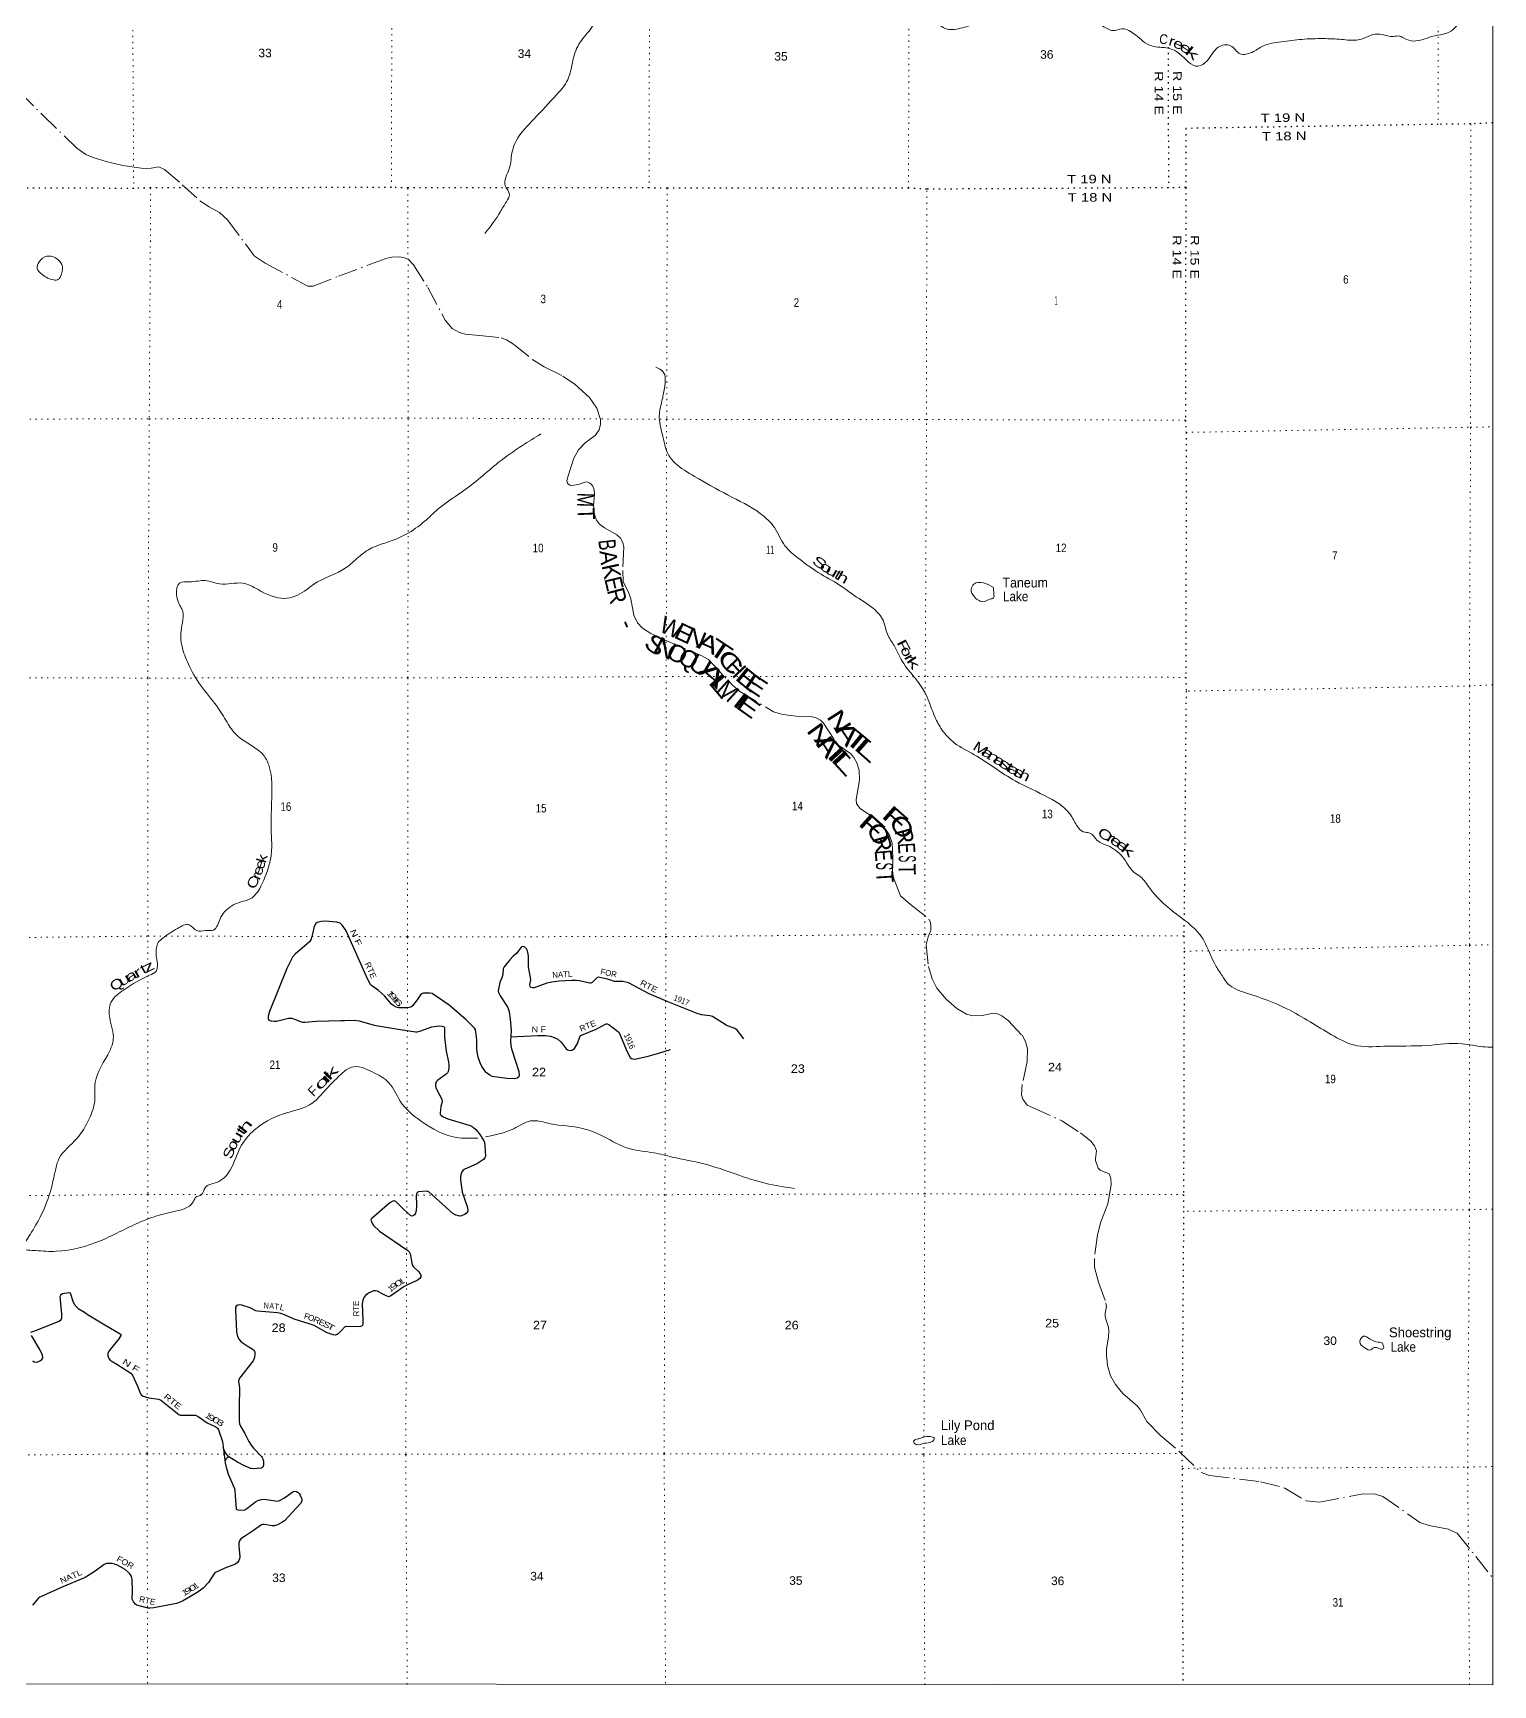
# Model space of a CAD drawing. Header units: feet. Extents: x -252966 to 4, y -183309 to 1368.
# Drawn here: x -29908 to 3, y -183309 to -149452 of the extents above; entities that cross this region are included whole.
import ezdxf
from ezdxf.enums import TextEntityAlignment as Align

# ---------------------------------------------------------------- set-up
doc = ezdxf.new("R2010")
doc.units = ezdxf.units.FT
doc.header["$LTSCALE"] = 80
doc.linetypes.add('DOT_DASHED', pattern=[7.7, 5, -1.2, 0.3, -1.2])
doc.linetypes.add('DOTTED', pattern=[1.5, 0.3, -1.2])
for name, color, linetype, lineweight in [('29', 7, 'Continuous', 25), ('30', 7, 'Continuous', 35), ('39', 7, 'Continuous', 13), ('4', 7, 'Continuous', 13), ('41', 7, 'Continuous', 13), ('44', 7, 'DOT_DASHED', 13), ('6', 7, 'DOTTED', 25), ('7', 7, 'DOTTED', 13)]:
    doc.layers.add(name, color=color, linetype=linetype, lineweight=lineweight)

msp = doc.modelspace()

# ---------------------------------------------------------------- linework, layer by layer
at = {"layer": '29'}
for points in [[(-20814.08, -170213.05), (-20817.39, -170083.81), (-20835.78, -169921), (-20842.62, -169882.22), (-20862.62, -169850.82), (-21036.07, -169678.8), (-21384.77, -169377), (-21733.19, -169139.54), (-21782.01, -169127.13), (-21915.92, -169132.44), (-21943.9, -169140.82), (-21971.26, -169161.35), (-22037.77, -169265.77), (-22135.57, -169392.94), (-22169.62, -169416.85), (-22230.04, -169428.25), (-22352.22, -169430.25), (-22415.87, -169428.26), (-22467.17, -169414.57), (-22516.2, -169391.76), (-22567.39, -169354.96), (-22704.69, -169184.77), (-22829.67, -169072.82), (-22974.5, -168974.29), (-22999.58, -168942.35), (-23084, -168774.56), (-23493.76, -167853.82), (-23568.45, -167740.14), (-23614.88, -167696), (-23681.31, -167671.83), (-23920.3, -167654.97), (-24001.67, -167658.02), (-24083.75, -167680.83), (-24111.11, -167703.64), (-24150.68, -167762.71), (-24184.12, -167913.68), (-24206.88, -168023.01), (-24241.59, -168078.84), (-24537.57, -168331.69), (-24589.93, -168392.57), (-24710.91, -168622.1), (-25064.24, -169504.56), (-25091.55, -169599.34), (-25093.68, -169651.48), (-25074.44, -169681.47), (-25043.67, -169695.15), (-25019.72, -169699.72), (-24970.7, -169704.28), (-24918.79, -169700.84), (-24677.71, -169644.97), (-24615.89, -169644.99), (-24563.7, -169654.09), (-24416.8, -169716.35), (-24380.16, -169722.53), (-24340.26, -169722.53), (-24103.66, -169704.68), (-23595.78, -169692.01), (-23528.49, -169690.65)], [(-15346.58, -170067.65), (-15480.98, -169891.34), (-15506.06, -169866.25), (-15528.26, -169851.45), (-15658.83, -169804.65), (-15707.25, -169784.01), (-15985.1, -169610.52), (-16041.88, -169592.5), (-16215.17, -169571.97), (-16300.6, -169545.8), (-16916.08, -169297.66), (-17282.19, -169140.71), (-17705.21, -168921.81), (-17761.11, -168901.91), (-17824.91, -168892.15), (-17998.07, -168889.06), (-18138.81, -168845.56), (-18326.53, -168805.47), (-18344.77, -168807.75), (-18359.79, -168814.53), (-18449.66, -168910.4), (-18477.02, -168924.09), (-18497.81, -168925.82), (-18709.59, -168878.46), (-18775.12, -168870.95), (-18868.06, -168869.34), (-19128.41, -168882.83), (-19280.75, -168903.56), (-19383.18, -168928.38), (-19643.74, -169022.21), (-19675.21, -169022.18), (-19704.85, -169013.06), (-19725.37, -168990.25), (-19732.4, -168952.29), (-19711.69, -168855.65), (-19712.98, -168809.44), (-19758.16, -168588.51), (-19759.19, -168363.34), (-19780.09, -168260.25), (-19799.99, -168220.8), (-19832.53, -168189.54), (-19873.58, -168175.85), (-19896.38, -168178.13), (-19910.56, -168189.2), (-19998.34, -168310.28), (-20069.66, -168372.03), (-20142.27, -168445.73), (-20258.91, -168593.31), (-20275.93, -168633.41), (-20286.27, -168746.15), (-20306.79, -168821.43), (-20335, -168887.04), (-20372.44, -169042.05), (-20376.34, -169090.62), (-20371.78, -169118), (-20339.65, -169186.64), (-20179.95, -169427.09), (-20166.57, -169462.46), (-20152.89, -169514.93), (-20132.69, -169664.09), (-20113.56, -169895.2), (-20126.62, -170112.41), (-20118.69, -170203.87), (-20103.8, -170273.14), (-19957.14, -170734.81), (-19949.96, -170819.8), (-19959.08, -170851.74), (-19986.64, -170869.67), (-20050.29, -170883.67), (-20199.4, -170880.82), (-20453.86, -170847.18), (-20504.02, -170835.77), (-20551.06, -170812.27), (-20615.75, -170765.05), (-20631.71, -170751.36), (-20712.49, -170632.15), (-20747.99, -170559.74), (-20791.32, -170438.84), (-20802.72, -170374.96), (-20812.5, -170274.79), (-20814.08, -170213.05)], [(-23528.49, -169690.65), (-23328.78, -169686.61), (-23229.86, -169699.72), (-22918.77, -169785.02), (-22468.71, -169861.11), (-22072.92, -169921.4), (-22035.08, -169921), (-21984.92, -169909.59), (-21740.11, -169821.16), (-21642.91, -169804.66), (-21583.62, -169802.38), (-21526.62, -169804.66), (-21495.2, -169815.88), (-21476.46, -169841.16), (-21480.14, -170034.95), (-21442.71, -170318.25), (-21393.51, -170539.16), (-21386.4, -170603.09), (-21390.96, -170662.4), (-21404.64, -170733.12), (-21416.04, -170760.49), (-21434.57, -170780.64), (-21618.98, -170917.9), (-21646.62, -170946.6), (-21664.58, -170997.74), (-21664.58, -171031.96), (-21657.74, -171066.18), (-21631.74, -171127.47), (-21534.62, -171305.71), (-21524.28, -171358.13), (-21549.95, -171452.76), (-21569.39, -171591.59), (-21565.4, -171613.68), (-21549.44, -171631.93), (-21503.84, -171663.87), (-21412.28, -171703.37), (-20953.89, -171845.77), (-20890.5, -171876.02), (-20838.06, -171923.93), (-20770.45, -172007.68), (-20677.31, -172142.92), (-20659.07, -172190.82), (-20650.89, -172250.34), (-20645.2, -172364.25)], [(-20121.42, -170026.01), (-19565, -169998.93), (-19408.44, -169998.55), (-19305.83, -170012.24), (-19233.56, -170037.44), (-19155.35, -170076.11), (-19086.55, -170135.2), (-18983.53, -170273.39), (-18959.26, -170290.55), (-18929.62, -170299.68), (-18902.26, -170301.96), (-18870.99, -170296.94), (-18838.42, -170279.14), (-18817.89, -170260.89), (-18755.16, -170161.63), (-18705.59, -170026.67), (-18683.37, -169998.55), (-18669.69, -169989.43), (-18373.03, -169870.14), (-18169.21, -169761.31), (-18144.68, -169756.37), (-18110.48, -169772.28), (-17934.36, -169911.87), (-17914.98, -169930.12), (-17894.8, -169960.16), (-17732.47, -170335.3), (-17673.29, -170445.68), (-17648.21, -170470.77), (-17623.41, -170477.49), (-17575.25, -170479.89), (-17304.43, -170423.57), (-17067.86, -170351.98), (-16845.31, -170284.48)], [(-20645.2, -172364.25), (-20639.84, -172471.44), (-20649.95, -172505.63), (-20679.59, -172539.85), (-20803.79, -172619.06), (-21078.26, -172745.13), (-21095.71, -172761.13), (-21120.79, -172793.07), (-21143.59, -172852.38), (-21150.43, -172902.57), (-21149.59, -172952.59), (-21116.3, -173207.76), (-21016.57, -173504.81), (-21002.22, -173570.96), (-21002.22, -173596.06), (-21016.04, -173621.42), (-21036.43, -173643.96), (-21066.07, -173664.49), (-21128.15, -173690.35), (-21168.67, -173698.71), (-21211.99, -173689.59), (-21248.47, -173680.46), (-21305.02, -173647.03), (-21800.25, -173203.69), (-21820.77, -173192.28), (-21837.15, -173187.35), (-22011.75, -173200.31), (-22035.1, -173215.09), (-22053.34, -173244.75), (-22059.51, -173293.05), (-22048.7, -173461.88), (-22054.33, -173518.62)], [(-22054.33, -173518.62), (-22064.06, -173616.77), (-22076.14, -173653.08), (-22089.82, -173671.33), (-22110.34, -173689.58), (-22135.43, -173698.71), (-22170.11, -173693.72), (-22321.33, -173553.76), (-22478.63, -173399.76), (-22507.08, -173388.46), (-22539, -173393.03), (-22600.95, -173430.55), (-22966.91, -173746.08), (-22979.06, -173760.3), (-22985.9, -173783.11), (-22976.77, -173817.33), (-22936.15, -173888.67), (-22809.12, -174008.65), (-22227.09, -174405.75), (-22201.54, -174433.26), (-22178.74, -174472.04), (-22160.03, -174580.33), (-22137.69, -174700.17), (-22121.18, -174734.94), (-22006.26, -174840.91), (-21966.69, -174896.35), (-21959.85, -174916.88), (-21961.63, -174941.2), (-21983.8, -174976.19), (-22039.59, -175016), (-22122.93, -175055.94)], [(-29954.96, -176080.21), (-29836.7, -176037.37), (-29371.78, -175850), (-29330.74, -175821.38), (-29317.06, -175784.88), (-29320.21, -175711.01), (-29347.67, -175413.59), (-29350.12, -175346.89), (-29339.86, -175319.51), (-29327.32, -175301.27), (-29306.09, -175286.71), (-29171.67, -175265.91), (-29151.75, -175271.61), (-29139.21, -175292.14), (-29094.58, -175442.44), (-29062.83, -175504.29), (-29011.71, -175562.65), (-28980.75, -175590.98), (-28852.78, -175669.89)], [(-22122.93, -175055.94), (-22280.21, -175131.32), (-22326.04, -175158.22), (-22581.18, -175341.19), (-22603.98, -175350.31), (-22628.31, -175350.78), (-22740.99, -175297.07), (-22849.09, -175240.81), (-22891.88, -175227.48), (-22933.45, -175231.69), (-23033.78, -175281.88), (-23096.2, -175329.06), (-23129.54, -175368.56), (-23152.34, -175421.03), (-23161.46, -175459.81), (-23161.67, -175500.3), (-23148.03, -175848.06), (-23150.06, -175922.9), (-23168.3, -175950.28), (-23197.69, -175964.93), (-23344.24, -175967.69), (-23487.51, -175963.96), (-23512.84, -175966.94), (-23524.89, -175974.66), (-23588.82, -176045.36), (-23656.24, -176114.52), (-23678.15, -176126.64), (-23696.82, -176134.38), (-23715.52, -176137.34), (-23756.56, -176135.05), (-23881.73, -176089.09), (-24151, -175943.43), (-24249.98, -175904.01), (-24451.97, -175847.62), (-24555.57, -175811.09), (-24757.5, -175722.15), (-24831.15, -175695.9), (-24901.15, -175681.09), (-25309.19, -175648.1), (-25343.48, -175637.74), (-25462.08, -175580.53), (-25628.49, -175521.4), (-25675.19, -175515.28), (-25712.85, -175521.4), (-25744.78, -175546.49), (-25758.46, -175564.74), (-25761.09, -175610.22), (-25738.89, -176074.54), (-25720.83, -176169.27), (-25685.98, -176229.08), (-25643.3, -176274.2), (-25518.74, -176360.92), (-25417.58, -176422.48), (-25379.96, -176454.42), (-25365.13, -176484.08), (-25361.37, -176531), (-25368.55, -176600.42), (-25398.89, -176667.92), (-25676.36, -177022.45), (-25692.32, -177054.38), (-25696.1, -177089.66), (-25679.46, -177216.24), (-25683.65, -177618.37), (-25687.75, -177905.28), (-25680.09, -177958.14), (-25658.11, -178007.94), (-25570.78, -178152.6), (-25487.7, -178321.06), (-25441.51, -178393.46), (-25394.74, -178453.28), (-25229.32, -178627.34), (-25212.94, -178650.1), (-25201.54, -178672.91), (-25191.28, -178699.15), (-25186.72, -178723.63), (-25186.72, -178766.44), (-25186.72, -178804.08), (-25190.14, -178825.76), (-25200.4, -178845.15), (-25217.5, -178861.11), (-25236.24, -178868.65), (-25398.2, -178875.94), (-25430.96, -178873.67), (-25451.78, -178869.1), (-25490.54, -178854.27), (-25574.9, -178814.35), (-25718.67, -178740.45), (-25895.83, -178634.8)], [(-28852.78, -175669.89), (-28778.1, -175720.28), (-28437.87, -175925.61), (-28119.8, -176112.96), (-28106.34, -176127.06), (-28108.62, -176147.59), (-28149.45, -176215.65), (-28357.1, -176466.04), (-28373.11, -176512.59), (-28375.39, -176560.49), (-28354.87, -176619.8), (-28326.14, -176650.85), (-28310.41, -176665.43), (-28189.24, -176734.59), (-27904.55, -176920.93), (-27868.98, -176962.14), (-27765.58, -177182.77), (-27708.64, -177341.31), (-27689.09, -177368.04), (-27650.33, -177390.86), (-27533.61, -177420.83), (-27337.96, -177447.89), (-27294.49, -177465.84), (-27022.45, -177685.6), (-26919.57, -177764.97), (-26894.49, -177778.66), (-26869.43, -177781.31), (-26623.16, -177776.38), (-26578.33, -177779.81), (-26525.12, -177803.75), (-26338.71, -177933.39), (-26163.73, -178020.48), (-26129.39, -178048.92), (-26109, -178079.79), (-26027.76, -178321.84), (-26000.67, -178536.83), (-25973.57, -178755.84), (-25941.42, -178873.65), (-25902.19, -178998.75), (-25782.44, -179283.63), (-25773.88, -179327.63), (-25763.28, -179522.79), (-25746.4, -179701.64), (-25732.84, -179715.43), (-25712.31, -179722.28), (-25602.87, -179724.56), (-25571.66, -179716.83), (-25529.91, -179694.9), (-25353.56, -179556.87), (-25299.62, -179528.37), (-25228.94, -179507.84), (-25163.07, -179503.61), (-24950.11, -179536.69), (-24898.32, -179539.78), (-24859.56, -179528.37), (-24759.67, -179473.38), (-24577.97, -179345.87), (-24545.46, -179339.58), (-24507.29, -179345.87), (-24477.65, -179361.84), (-24454.85, -179382.37), (-24432.68, -179417.41), (-24400.13, -179503.28), (-24397.84, -179542.06), (-24425.86, -179590.28), (-24758.1, -179943.55), (-24807.55, -179980.29), (-24897.18, -180025.68), (-24958.75, -180046.21), (-25010.01, -180047.68), (-25168.52, -180018.83), (-25205, -180016.55), (-25226.93, -180026.68), (-25391.04, -180142.13), (-25574.35, -180265.83)], [(-29914.44, -176667.71), (-29882.52, -176685.96), (-29846.04, -176692.8), (-29809.63, -176688.66), (-29768.51, -176667.71), (-29729.75, -176638.05), (-29711.51, -176617.52), (-29707.65, -176599.67), (-29716.07, -176546.8), (-29768.65, -176431.09), (-29942.6, -176148.5)], [(-25895.83, -178634.8), (-25964.48, -178548.7), (-25981.89, -178520.07), (-26011.67, -178449.51)], [(-25895.83, -178634.8), (-25935.15, -178661.5), (-25946.55, -178671.77), (-25955.83, -178683.37), (-25977.06, -178727.66)], [(-25574.35, -180265.83), (-25649.23, -180316.37), (-25678.12, -180351.89), (-25691.8, -180392.96), (-25694.73, -180463.38), (-25673.69, -180674.38), (-25676.98, -180723.74), (-25692.94, -180760.24), (-25718.02, -180796.73), (-25763.32, -180831.67), (-25977.76, -180913.2), (-26169.48, -181002.05), (-26190, -181020.3), (-26206.06, -181039.03), (-26313.71, -181206.46), (-26421.42, -181323.7), (-26473.86, -181367.04), (-26545.65, -181414.75), (-26847.8, -181588.32), (-26913.92, -181617.98), (-26972.27, -181636.1), (-27432.64, -181729.76), (-27505.85, -181735.36), (-27546.65, -181732.04), (-27733.61, -181688.7), (-27779.22, -181672.73), (-27803.35, -181656.47), (-27852.18, -181606.57), (-27876.1, -181552.3), (-27872.84, -181387.41), (-27874.98, -181143.49), (-27890.27, -181087.93), (-27926.28, -181031.7), (-27955.92, -180997.48), (-28023.44, -180941.84), (-28188.49, -180849.2), (-28238.76, -180832.37), (-28288.82, -180819.55), (-28350.38, -180817.27), (-28402.82, -180821.83), (-28451.53, -180841.51), (-28637.63, -180975.17), (-28731.15, -181036.26), (-28839.82, -181102.88), (-29294.66, -181300.25), (-29770.87, -181510.77), (-29805.54, -181536.11), (-29921.34, -181675.44)]]:
    msp.add_lwpolyline(points, dxfattribs=at)
at = {"layer": '39'}
for points in [[(-20652.01, -153562.14), (-20328.84, -153108.09), (-20211.3, -152908.44), (-20145.71, -152763.34), (-20234.88, -152580.84), (-20152.15, -152234.59), (-20087.59, -151864.32), (-20012.21, -151664.88), (-19634.86, -151204.53), (-19183.36, -150717.65), (-18975.76, -150455.21), (-18857.1, -150060.52), (-18726.33, -149681.86), (-18486.82, -149373.01), (-18113.49, -148914.69), (-17799.06, -148744.18), (-17619.29, -148544.2), (-17350.89, -148406.1), (-16996.5, -148195.17), (-16659.27, -148181.37), (-16336.55, -148069.13), (-15917.36, -147980.51), (-15446.17, -147847.39), (-15327.69, -147852.81), (-15013.54, -148062.3), (-14577.62, -148118.36), (-14212.47, -148064.2), (-13961.54, -148058.88), (-13232.69, -148073.22), (-12812.69, -148159.52), (-12587.2, -148299.1), (-12410.34, -148338.39), (-12086.05, -148569.95), (-11646.85, -148903.45), (-11384.32, -149239.87), (-11180.94, -149371.51), (-10865.87, -149343.75), (-10579.39, -149207.57), (-10373.71, -148965.24), (-10166.93, -148964.17), (-9908.34, -148876.38), (-9725.9, -148821.16), (-9377.91, -148966.13), (-9134.71, -149025.19), (-8899.67, -149056.15), (-8415.23, -149186.35), (-7995.08, -149306.83), (-7781.83, -149402.23), (-7599.3, -149365.1), (-7323.67, -149492.36), (-6989.38, -149715.82), (-6649.86, -149764.33), (-6420.48, -149875.74), (-6039.85, -150133.14), (-5855.66, -150021.61), (-5624.04, -149742.95), (-5371.21, -149713.5), (-5175.72, -149877.36), (-4934.93, -149847.97), (-4712.66, -149722.17), (-4331.62, -149631.74), (-3910.24, -149581.31), (-3474.64, -149567), (-3099.13, -149583.16), (-2940.46, -149598.42), (-2655.52, -149564.78), (-2457.14, -149483.34), (-2270.42, -149484.39), (-2039.37, -149521.39), (-1908.9, -149514.69), (-1818.35, -149560.47), (-1623.35, -149615.76), (-1248.33, -149525.36), (-817.33, -149384.4), (-697.53, -149239.02), (-501.87, -149000.77), (-275.07, -148987.54), (-206.51, -149051.52), (-71.91, -149070.93), (1.32, -149013.96)], [(-29345.16, -154445.39), (-29307.98, -154236.09), (-29398.96, -154095.82), (-29624.14, -154026.62), (-29782.22, -154140.02), (-29821.76, -154274.93), (-29722.81, -154401.09), (-29487.4, -154512.47), (-29385.07, -154499.88), (-29345.16, -154445.39)], [(-17146.14, -156302.55), (-17003.2, -156390.27), (-16971.53, -156729.9), (-17022.53, -156991.53), (-17077.34, -157299.43), (-17019.47, -157661.04), (-16878.89, -158110.68), (-16751.69, -158266.85), (-16354.94, -158538.24), (-15678.64, -158916.75), (-15002.29, -159303.32), (-14719.92, -159587.36), (-14503.4, -159960.21), (-14221.13, -160222.14), (-13763.92, -160543.48), (-13341.17, -160792.62), (-13083.34, -160978.27), (-12688.6, -161249.67), (-12486.68, -161501.96), (-12403.13, -161772.96), (-12265.53, -162007.48), (-12099.44, -162328.32), (-11824.74, -162690.81), (-11618.52, -163005.41), (-11427.63, -163478.92), (-11285.94, -163731.52), (-11027.72, -164003.62), (-10625.09, -164242.81), (-9785.43, -164781.33), (-9097.25, -165123.6), (-8625.66, -165515.24), (-8490.11, -165743.74), (-8353.17, -165833.51), (-8256.73, -165849.1), (-8103.47, -165999.1), (-7892.17, -166106.58), (-7585.95, -166338.23), (-7345.59, -166654.66), (-7222.72, -166742.49), (-7028.91, -166976.73), (-6560.98, -167448.81), (-5984.47, -167954.51), (-5668.41, -168582.18), (-5547.09, -168770.55), (-5427.87, -168936.81), (-5045.54, -169129.86), (-4220.93, -169449.31), (-3741.87, -169720.28), (-3303.01, -169981.4), (-2852.33, -170192.19), (-2231.83, -170219.15), (-1340.52, -170200.48), (-625.94, -170168.64), (-210.08, -170226.82), (2.53, -170237.12)], [(-19502.92, -157667.82), (-19883.28, -157907.02), (-20375.57, -158257.39), (-20739.57, -158562.86), (-21135.69, -158866.49), (-21577.94, -159182.42), (-21849.87, -159427.1), (-22210.02, -159694.36), (-22540.57, -159850.87), (-22965.5, -160003.86), (-23241.68, -160196.29), (-23489.66, -160406.67), (-24156.65, -160749.89), (-24346.74, -160889.6), (-24755.62, -161038.48), (-25298.5, -160860.33), (-25610.3, -160727.23), (-25845.15, -160736.49), (-26088.06, -160741.76), (-26375.46, -160674.88), (-26704.6, -160700.71), (-26907.25, -160725.88), (-26966.43, -160957.4), (-26915.32, -161158.19), (-26856.65, -161256.41), (-26876.65, -161710.9), (-26844.92, -162064.6), (-26704.71, -162431.81), (-26437.68, -162872.75), (-26112.54, -163291.28), (-25908.26, -163619.96), (-25720.46, -163858.25), (-25174.51, -164267.6), (-25069.11, -164486.21), (-25017.87, -165155.46), (-25029.88, -165601.87), (-25026.69, -165861.22), (-25022.94, -166241.19), (-25077.85, -166526.98), (-25180.95, -166811), (-25372.22, -167131.67), (-25476.28, -167206.59), (-25650.7, -167259.77), (-25987.04, -167466.58), (-26076.75, -167605.77), (-26210.21, -167835.67), (-26378.8, -167848.6), (-26551.46, -167847.48), (-26710.61, -167729.68), (-26945.17, -167803.27), (-27249.43, -167999.86), (-27341.37, -168090.81), (-27381.01, -168201.6), (-27382.31, -168356.42), (-27361.44, -168531.23), (-27386.88, -168676.12), (-27521, -168761.26), (-28035.62, -169055.44), (-28311.48, -169318.24), (-28338.13, -169638.06), (-28263.86, -170073.97), (-28337.05, -170311.59), (-28635.23, -170962.54), (-28643.56, -171334.54), (-28760.31, -171707.1), (-29009.44, -172108.48), (-29376.94, -172524.56), (-29450.16, -172758.16), (-29544.67, -173164.78), (-29739.11, -173670.44), (-29968.13, -174077.75), (-30169.51, -174382.39)], [(-10231.2, -160814.78), (-10436.41, -160721.34), (-10635.04, -160748.5), (-10686.77, -160851.31), (-10619.79, -161009.8), (-10424.61, -161105.3), (-10308.4, -161054.43), (-10230.22, -161029.9), (-10222.55, -160949.44), (-10231.2, -160814.78)], [(-30169.51, -174382.39), (-29854.19, -174406.9), (-29432.52, -174420.81), (-28514.02, -174198.93), (-27670.61, -173802.52), (-27049.11, -173610.32), (-26628.42, -173409.1), (-26552.63, -173300.14), (-26460.44, -173265.48), (-26380.8, -173118.3), (-26142.39, -173008.5), (-25870.49, -172759.8), (-25635.92, -172247.91), (-25376.35, -171936.94), (-24795.63, -171608.23), (-24176.32, -171377.84), (-23948.49, -171149.47), (-23592.78, -170787.75), (-23384.62, -170647.95), (-22944.47, -170750.22), (-22618.25, -170965.68), (-22387.66, -171340.47), (-21950.08, -171760.43), (-21235.86, -172088.49), (-20797.88, -172099.17)], [(-20636.72, -172075.9), (-20495.23, -172044.46), (-20058.19, -171907.5), (-19715.6, -171748.9), (-19309.8, -171805.12), (-18650.84, -171902.25), (-18220.44, -172068.91), (-17677.22, -172319.44), (-17186.97, -172403.37), (-16811.14, -172489.89), (-16166.05, -172627.31), (-15504.55, -172841.03), (-14905.43, -173024.93), (-14308.65, -173134.44)], [(-2249.96, -176353.48), (-2262.83, -176306.56), (-2350.68, -176281.62), (-2523.65, -176212.14), (-2646.35, -176162.51), (-2726.16, -176271.49), (-2625.19, -176399.65), (-2498.51, -176441.22), (-2460.53, -176404.83), (-2392.34, -176390.4), (-2269.71, -176425.96), (-2237.65, -176411.72), (-2249.96, -176353.48)], [(-11671.39, -178227.67), (-11528.88, -178218.9), (-11442.41, -178250.62), (-11484.25, -178321.2), (-11652.74, -178354.24), (-11815.26, -178377.2), (-11867.74, -178315.14), (-11823.75, -178276.71), (-11739.51, -178258.18), (-11671.39, -178227.67)]]:
    msp.add_spline(points, degree=3, dxfattribs=at)
at = {"layer": '4'}
msp.add_line((0, -0.01), (0, -183308.59), dxfattribs=at)
msp.add_lwpolyline([(0, -183308.59), (-31331.08, -183287.04), (-62662.1, -183222.4), (-93993.01, -183114.65), (-125323.73, -182963.82), (-156654.22, -182769.88), (-187984.41, -182532.85), (-219314.25, -182252.72), (-250643.67, -181929.5), (-248626.54, 1367.99)], dxfattribs=at)
at = {"layer": '44'}
for points in [[(-30182.33, -150657.66), (-29716.3, -151131.91), (-29012.4, -151812.2), (-28824.57, -151938.68), (-28677.57, -152002.4), (-28409.59, -152083.59), (-28067.87, -152166.93), (-27693.64, -152221.77), (-27576.07, -152232.78), (-27490.05, -152218.5), (-27333.88, -152196.95), (-27215.12, -152251.82), (-26849.98, -152560.56), (-26489.16, -152890.46), (-26297.41, -153012.89), (-26087.28, -153133.39), (-25923.8, -153279.22), (-25377.32, -154019.7), (-25153.52, -154170.08), (-24277.12, -154637.19), (-24169.48, -154638.57), (-23648.29, -154435.58), (-22686.82, -154076.2), (-22558.2, -154047.65), (-22399.76, -154039.21), (-22399.76, -154039.21), (-22295.56, -154057.16), (-22214.79, -154094.87), (-22110.56, -154200.13), (-21820.61, -154665.86), (-21461.77, -155336.9), (-21320.72, -155507.7), (-21171.53, -155591.9), (-21052.17, -155621.4), (-20759.75, -155652.88), (-20316.36, -155698.04), (-20206.57, -155737.86), (-20063.44, -155827.94), (-19656.15, -156157.08), (-19434.22, -156294.94), (-19052.68, -156483.55), (-18799.77, -156657.62), (-18505.47, -156924.48), (-18354.9, -157143.52), (-18280.97, -157372.93), (-18279.01, -157470.04), (-18309.39, -157586.22), (-18390.37, -157702.55), (-18597.66, -157851.75), (-18732.37, -157995.51), (-18828.12, -158164.53), (-18952.66, -158556.29), (-18971.65, -158625.29), (-18955.54, -158684.02), (-18913.27, -158717.3), (-18873.1, -158724.99), (-18735.73, -158702.61), (-18601.48, -158657.35), (-18557.51, -158653.65), (-18497.27, -158676.18), (-18471.41, -158697.34), (-18438.13, -158741.14), (-18413.01, -158815.63), (-18408.37, -158903.32), (-18428.51, -159130.68), (-18406.34, -159321.96), (-18365.51, -159439), (-18302.15, -159517.56), (-18199.13, -159594.27), (-17948.69, -159735.81), (-17873.52, -159806.88), (-17823.17, -159894.18), (-17801.38, -159990.73), (-17825.96, -160467.29), (-17816.23, -160697.26), (-17707.28, -160914.74), (-17663.26, -161048.9), (-17598.08, -161383.39), (-17523.96, -161540.61), (-17423.32, -161651.69), (-17247.42, -161755.97), (-16909.3, -161917.16), (-16206.91, -162214.3), (-16066.78, -162291.21), (-15587.21, -162811.15), (-15427.83, -162946.67), (-14736.11, -163363.39), (-14549.03, -163415.69), (-14276.54, -163452.93), (-13974.3, -163461.12), (-13860.79, -163485.54), (-13772.95, -163534.51)], [(-13772.95, -163534.51), (-13713.64, -163596.15), (-13473.23, -163967.48), (-13402.27, -164056.5), (-13163.33, -164220.77), (-13088.7, -164298.34), (-13027.42, -164412.8), (-12985.52, -164562.36), (-12976.76, -164764.37), (-13047.04, -165164.11), (-13035.06, -165252.59), (-12960.59, -165346.5), (-12730.3, -165499.99), (-12442.28, -165768.95), (-12359.09, -165894.02), (-12307.76, -166053.94), (-12291.23, -166350.21), (-12300.7, -166644.58), (-12276.71, -166766.29), (-12215.34, -166920.77), (-12134.63, -167134.78), (-11931.81, -167310.94), (-11554.58, -167611.96), (-11528.56, -167660.54), (-11511.53, -167737.13), (-11517.03, -167836.23), (-11569.18, -167975.82), (-11611.54, -168141.27), (-11560.4, -168581.61), (-11489.32, -168837.14), (-11388.34, -169028.15), (-11198.66, -169251.02), (-10981.36, -169443.88), (-10784.05, -169560.1), (-10655.3, -169594.63), (-10462.5, -169590.6), (-10228.3, -169541.18), (-10150.67, -169555.06), (-10061.46, -169594.06), (-9931.99, -169691.22), (-9645.6, -169994.25), (-9571.64, -170120.74), (-9536.7, -170273.08), (-9543.84, -170531.52), (-9641.2, -171001.1), (-9659.57, -171213.63), (-9631.35, -171303.44), (-9541.54, -171424.01), (-9432.42, -171471.45), (-8830.16, -171749.43), (-8449.25, -171991.16), (-8234.97, -172162.88), (-8158.45, -172261.99), (-8118, -172360.31), (-8143.64, -172526.38), (-8140.37, -172560.25), (-8086.54, -172715.83), (-8045.81, -172757.39), (-7863.18, -172829.94), (-7823.4, -172921.55), (-7819.15, -173060.84), (-7887.86, -173448.73), (-8031.65, -173813.71), (-8099.7, -174086.36), (-8163.82, -174564.83), (-8158.17, -174745.14), (-8080.33, -175055.01), (-7928.42, -175478.77), (-7919.24, -175516.93), (-7918.36, -175554.95), (-7942.03, -175691.76), (-7943.85, -175746.91), (-7929.54, -175813.29), (-7875.25, -175973.96), (-7867.04, -176054.02), (-7875.4, -176171.01), (-7914.11, -176425.89), (-7915.71, -176546.43), (-7894.16, -176764.51), (-7833.42, -176975.07), (-7733.28, -177151.49), (-7579.12, -177334.85), (-7277.16, -177597.77), (-7216.43, -177676.13), (-7087.89, -177910.36), (-6806.91, -178194), (-6414.22, -178534.09), (-5973.84, -178957.44), (-5801.4, -179017.81), (-4759.24, -179143.94), (-4264.13, -179272.5), (-3826.8, -179537.7), (-3549.24, -179560.91), (-2659.51, -179389.59), (-2404.23, -179398.03), (-2254.53, -179444.15), (-1496.22, -179976.06), (-1302.8, -180043.58), (-900.81, -180119.48), (-727.98, -180194.31), (0.04, -181118.47)]]:
    msp.add_lwpolyline(points, dxfattribs=at)
at = {"layer": '6'}
msp.add_line((-6654.72, -149739.48), (-6644.82, -152623.33), dxfattribs=at)
for points in [[(0, -151290.37), (-453.15, -151314.68), (-1117.64, -151324.14), (-6286.99, -151407.1), (-6291.49, -152619.49), (-6297.8, -157386.58), (-6284.61, -157637.83), (-6287.75, -162658.23), (-6284.46, -162939.69), (-6329.77, -167958.3), (-6324.33, -168269.91), (-6335.65, -173260.19), (-6336.11, -173597.97), (-6371.58, -178574.3), (-6364.21, -178869.81), (-6351.15, -183307.7)], [(-6291.49, -152619.49), (-6644.82, -152623.33), (-11597.59, -152652.9), (-11971.12, -152630.7), (-16915.99, -152630.07), (-17287.42, -152627.96), (-22228.3, -152623.29), (-22567.61, -152619.01), (-27498.4, -152626.35), (-27845.68, -152636.18), (-31288.91, -152629.03)]]:
    msp.add_lwpolyline(points, dxfattribs=at)
at = {"layer": '7'}
for p, q in [((-11971.12, -152630.7), (-11962.04, -148626.13)), ((-27564.42, -181689.51), (-27560.26, -183291.91))]:
    msp.add_line(p, q, dxfattribs=at)
for points in [[(-27918.95, -137488.56), (-27873.92, -142068.8), (-27873.85, -147352.56), (-27845.68, -152636.18)], [(-22567.61, -152619.01), (-22551.55, -147349.23), (-22565.66, -142067.55), (-22584.38, -137494.49)], [(-17269.69, -137499.14), (-17263.47, -142058.29), (-17275.47, -147338.1), (-17287.42, -152627.96)], [(-1165.62, -137505.68), (-1142.31, -140658.21), (-1116.2, -145929.78), (-1117.64, -151324.14)], [(-453.15, -151314.68), (-454.84, -157531.36), (-480.79, -162833.35), (-474.55, -168149.26), (-477.89, -173567.75), (-516, -178843.67), (-475.1, -183308.58)], [(-27498.4, -152626.35), (-27526.96, -157357.36), (-27554.87, -162671.43), (-27552.87, -167939.1), (-27553.24, -168457.88)], [(-22240.95, -183297.73), (-22272.31, -178565.85), (-22248.28, -173281.96), (-22234.41, -167973.99), (-22228.56, -162666.07), (-22220.78, -157342.05), (-22228.3, -152623.29)], [(-16915.99, -152630.07), (-16926.45, -157369.02), (-16934.51, -162632.73), (-16942.22, -167970.82), (-16962.21, -173260.72), (-16978.08, -178570.71), (-16949.65, -183302.28)], [(-11654.67, -178225.06), (-11639.94, -173249.35), (-11636.18, -167925.35), (-11628.22, -162639.53), (-11602.03, -157389.81), (-11597.59, -152652.9)], [(-31295.43, -157368.88), (-27526.96, -157357.36), (-22220.78, -157342.05), (-16926.45, -157369.02), (-11602.1, -157373.73), (-6297.8, -157386.58)], [(-6284.61, -157637.83), (-454.84, -157531.36), (0, -157523.86)], [(-6287.75, -162658.23), (-11628.22, -162639.53), (-16934.46, -162642.78), (-22222.53, -162668.05), (-27554.87, -162671.43), (-31302.72, -162665.77)], [(0, -162808.58), (-458.71, -162833.24), (-6284.46, -162939.69)], [(-31310.05, -168001.64), (-27552.76, -167961.21), (-22234.41, -167973.99), (-16942.22, -167970.82), (-11636.18, -167925.35), (-6329.77, -167958.3)], [(-6324.33, -168269.91), (-476.57, -168147.26), (0, -168135.13)], [(-27553.46, -168768.15), (-27556.68, -173253.04), (-27572.51, -178573.08), (-27565.04, -181449.99)], [(-6335.65, -173260.19), (-11639.97, -173243.32), (-16962.21, -173260.72), (-22252.36, -173269.91), (-27556.68, -173253.04), (-31317.33, -173293.99)], [(0, -173555.16), (-477.89, -173567.75), (-6336.11, -173597.97)], [(-11638.31, -183305.61), (-11655.72, -178581.45), (-11655.06, -178359.65)], [(-31324.64, -178605.11), (-27572.51, -178573.08), (-22276.25, -178581.95), (-16978.08, -178570.71), (-11665.76, -178581.5), (-6369.63, -178562.23)], [(-6364.21, -178869.81), (-516, -178843.67), (-1.98, -178831.73)]]:
    msp.add_lwpolyline(points, dxfattribs=at)

# ---------------------------------------------------------------- texts
at = {"layer": '30'}
for s, rotation, width, p in [('N F', 293.991, 1.35, (-23416.94, -167855.37)), ('RTE', 293.991, 1.1, (-23117.93, -168524.91)), ('RTE', 332.64, 1.15, (-17481.69, -168958.66)), ('1917', 338.042, 0.85, (-16795.96, -169270.61)), ('N F', 1.286, 1.15, (-19693.16, -169934.8)), ('RTE', 21.906, 1.1, (-18684.31, -169921.58)), ('1916', 293.399, 0.85, (-17807.4, -169985.88)), ('N F', 327.284, 1.45, (-28089.71, -176714.11)), ('RTE', 321.068, 1.25, (-27239.99, -177419.88)), ('FOR', 330.695, 1.1, (-28209.41, -180758.19)), ('NATL', 23.849, 1.15, (-29323.77, -181236.58)), ('RTE', 346.949, 1.05, (-27743.15, -181599.27))]:
    msp.add_text(s, height=120, rotation=rotation, dxfattribs=dict(at, width=width)).set_placement(p)
for s, rotation, p in [('NATL', 3.749, (-19265.63, -168820.08)), ('FOR', 347.945, (-18292.4, -168741.18)), ('RTE', 92.246, (-23223.24, -175751.87))]:
    msp.add_text(s, height=120, rotation=rotation, dxfattribs=at).set_placement(p)
for s, rotation, width, p in [('1', 311.148, 1.15, (-22632.82, -169180.33)), ('9', 308.895, 1.85, (-22577.98, -169233.83)), ('1', 308.895, 1.1, (-22523.54, -169304.22)), ('6', 308.895, 1.9, (-22468.66, -169360.94)), ('0', 35.646, 1.85, (-22387.71, -175122.05)), ('1', 33.607, 0.9, (-22317.27, -175079.41)), ('1', 35.646, 0.95, (-22551.75, -175237.24)), ('9', 35.646, 1.7, (-22483.43, -175182.97)), ('N', 355.378, 0.75, (-25136.02, -175591.94)), ('A', 355.378, 0.85, (-25022.51, -175601.6)), ('L', 347.383, 1.05, (-24815.79, -175629.59)), ('F', 344.402, 1.05, (-24316.61, -175811.28)), ('R', 334.589, 1.15, (-24121.17, -175883.54)), ('E', 333.089, 1.25, (-24013.1, -175935.5)), ('S', 331.589, 1.3, (-23920.4, -175981.66)), ('T', 331.838, 1.5, (-23829.98, -176028.44)), ('1', 325.183, 0.95, (-26357.12, -177837.79)), ('9', 325.183, 1.7, (-26285.7, -177883.99)), ('0', 328.54, 1.7, (-26186.86, -177935.24)), ('3', 329.54, 1.55, (-26099.16, -177984.77)), ('1', 29.875, 0.75, (-26773.41, -181464.86)), ('9', 29.875, 1.55, (-26706.44, -181425.99)), ('0', 29.875, 1.65, (-26610.53, -181371.29)), ('1', 33.607, 0.9, (-26534.52, -181321.75))]:
    msp.add_text(s, height=120, rotation=rotation, dxfattribs=dict(at, width=width)).set_placement(p, align=Align.CENTER)
for s, rotation, p in [('T', 352.378, (-24925.56, -175613.64)), ('O', 338.284, (-24230.85, -175840.3))]:
    msp.add_text(s, height=120, rotation=rotation, dxfattribs=at).set_placement(p, align=Align.CENTER)
at = {"layer": '41'}
for s, rotation, width, p in [('C', 351.483, 0.9, (-6761.1, -149676.23)), ('r', 343.812, 1.25, (-6603.49, -149712.9)), ('e', 334.347, 1.35, (-6482.4, -149764.29)), ('e', 328.003, 1.55, (-6343.17, -149841.77)), ('k', 321.456, 2, (-6223.72, -149942.78)), ('S', 326.022, 1.65, (-13845.42, -160391.38)), ('o', 326.022, 1.6, (-13713.64, -160484.62)), ('u', 330.051, 1.65, (-13588.69, -160562.34)), ('t', 330.051, 1.4, (-13465.31, -160636.95)), ('h', 330.329, 1.55, (-13363.53, -160694.71)), ('F', 296.623, 1.7, (-12159.97, -162061.86)), ('o', 296.7, 1.35, (-12101.45, -162171.57)), ('r', 299.533, 1.65, (-12032.12, -162305.14)), ('k', 304.397, 1.85, (-11953.93, -162416.96)), ('M', 327.265, 1.35, (-10546.13, -164204.44)), ('a', 327.265, 1.65, (-10404.72, -164290.44)), ('n', 327.265, 1.7, (-10285.58, -164367.03)), ('a', 327.386, 1.65, (-10163.11, -164445.26)), ('s', 327.386, 1.85, (-10052.39, -164515.65)), ('t', 327.386, 1.5, (-9949.56, -164581.83)), ('a', 327.386, 1.65, (-9864.37, -164634.69)), ('s', 329.784, 1.75, (-9755.57, -164693.03)), ('h', 333.29, 1.45, (-9632.51, -164753.74)), ('C', 325.195, 1.45, (-8006.18, -165957.79)), ('r', 329.428, 1.65, (-7872.57, -166027.17)), ('e', 326.708, 1.6, (-7769.52, -166098.38)), ('e', 325.49, 1.65, (-7646.66, -166186.02)), ('k', 321.78, 2, (-7539.48, -166278.66)), ('e', 68.101, 1.25, (-25205.5, -166652.65)), ('k', 74.711, 1.25, (-25120.67, -166393.85)), ('e', 71.998, 1.15, (-25161.62, -166521.26)), ('C', 60.706, 1.3, (-25315.85, -166908.96)), ('r', 65.311, 1.5, (-25245.81, -166772.99)), ('t', 29.62, 1.4, (-27600.22, -168720.34)), ('z', 26.863, 1.7, (-27496.51, -168670.32)), ('Q', 32.496, 1.3, (-28144.65, -169030.06)), ('u', 29.888, 1.65, (-27993.35, -168940.66)), ('a', 29.888, 1.55, (-27851.87, -168858.08)), ('r', 29.62, 1.65, (-27720.96, -168791.35)), ('k', 45.459, 2.25, (-23735.19, -170832.84)), ('o', 45.427, 2, (-23930.02, -171030.99)), ('r', 45.501, 2.25, (-23820.01, -170923.75)), ('u', 60.421, 1.6, (-25653.11, -172134.76)), ('t', 56.852, 1.5, (-25564.6, -172006.12)), ('h', 51.459, 1.85, (-25480.87, -171916.76)), ('o', 66.307, 1.3, (-25735.43, -172281.66))]:
    msp.add_text(s, height=200, rotation=rotation, dxfattribs=dict(at, width=width)).set_placement(p, align=Align.CENTER)
for s, width, p in [('Taneum', 0.95, (-10046.79, -160815.56)), ('Lake', 0.9, (-10037.67, -161098.43)), ('Lake', 0.9, (-2095.62, -176479.5)), ('Lake', 0.9, (-11305.51, -178391.29))]:
    msp.add_text(s, height=200, dxfattribs=dict(at, width=width)).set_placement(p)
msp.add_text('F', height=200, rotation=45.427, dxfattribs=at).set_placement((-24102.11, -171205.65), align=Align.CENTER)
at = {"layer": '41', "width": 1.3}
msp.add_text('S', height=200, rotation=69.677, dxfattribs=at).set_placement((-25842.39, -172547.14))
at = {"layer": '41'}
for s, p in [('Shoestring', (-2127.53, -176182.9)), ('Lily Pond', (-11310.07, -178085.58))]:
    msp.add_text(s, height=200, dxfattribs=at).set_placement(p)
at = {"layer": '44'}
for s, rotation, width, p in [('M', 268.415, 0.75, (-18759.32, -159016.2)), ('T', 272.298, 0.85, (-18749.62, -159313.19)), ('B', 276.491, 0.7, (-18315.52, -159958.76)), ('A', 276.165, 0.95, (-18288.83, -160216.91)), ('E', 283.311, 0.9, (-18174, -160776.54)), ('R', 284.569, 0.95, (-18110.69, -161030.86)), ('-', 293.262, 1.05, (-17881.37, -161628.6)), ('S', 324.075, 1.3, (-17256.7, -162130.13)), ('N', 332.91, 1.3, (-17034.89, -162217.51)), ('E', 334.911, 1.15, (-16640, -161909.67)), ('N', 337.29, 1.2, (-16391.75, -162014.07)), ('A', 336.29, 1.35, (-16143.99, -162120.56)), ('O', 332.161, 1.1, (-16789.79, -162325.03)), ('Q', 334.29, 1.05, (-16552.13, -162434.23)), ('T', 326.453, 1.6, (-15920.11, -162253.12)), ('C', 312.082, 1.55, (-15747.53, -162466.14)), ('U', 330.454, 1.3, (-16328.08, -162564.35)), ('A', 319.434, 1.8, (-16103.69, -162734.68)), ('E', 320.521, 1.55, (-15365.65, -162837)), ('L', 310.289, 1.9, (-15939.53, -162942.34)), ('E', 326.178, 1.4, (-15189.28, -162963.48)), ('I', 322.077, 1.55, (-15522.14, -163273.98)), ('E', 324.538, 1.45, (-15350.33, -163396.84)), ('N', 302.571, 1.4, (-13537.38, -163657.88)), ('N', 305.712, 1.5, (-13932.53, -163951.43)), ('A', 303.609, 1.6, (-13375.79, -163898.44)), ('T', 320.58, 1.8, (-13136.06, -164094.94)), ('A', 303.609, 1.6, (-13784.7, -164141.58)), ('T', 312.58, 1.95, (-13584.29, -164356.03)), ('L', 312.57, 2, (-13411.33, -164531.53)), ('L', 318.569, 1.95, (-12928.54, -164273.37)), ('F', 318.199, 1.75, (-12840.72, -165833.13)), ('F', 318.656, 1.75, (-12361.46, -165674.81)), ('O', 309.2, 1.35, (-12241.89, -165829.23)), ('O', 305.774, 1.25, (-12723.79, -165970.46)), ('R', 285.344, 0.95, (-12220.72, -165959.36)), ('E', 275.06, 0.75, (-12656.3, -166324.35)), ('E', 273.973, 0.7, (-12184.1, -166170.09)), ('S', 268.613, 0.5, (-12635.11, -166523.98)), ('S', 270.608, 0.45, (-12170.16, -166378.64)), ('T', 271.309, 0.8, (-12173.1, -166599.42)), ('T', 273.567, 0.85, (-12629.47, -166760.73))]:
    msp.add_text(s, height=350, rotation=rotation, dxfattribs=dict(at, width=width)).set_placement(p, align=Align.CENTER)
for s, rotation, p in [('K', 282.08, (-18229.74, -160517.78)), ('W', 337.057, (-16898.65, -161795.77)), ('H', 313.103, (-15638.78, -162583.35)), ('M', 317.957, (-15788.28, -163062.61)), ('R', 286.152, (-12675.03, -166115.52))]:
    msp.add_text(s, height=350, rotation=rotation, dxfattribs=at).set_placement(p, align=Align.CENTER)
at = {"layer": '6'}
for s, rotation, width, p in [('R 14 E', 270.197, 1.25, (-6930.42, -150236.4)), ('R 15 E', 270.197, 1.25, (-6553.03, -150230.55)), ('T 19 N', 0.919, 1.3, (-4756.51, -151282.53)), ('T 18 N', 0.919, 1.3, (-4729.98, -151659.03)), ('T 19 N', 0.342, 1.3, (-8722.97, -152535.74)), ('T 18 N', 0.342, 1.3, (-8709.38, -152910.9)), ('R 14 E', 269.924, 1.25, (-6559.07, -153597.5)), ('R 15 E', 269.924, 1.25, (-6193.13, -153598.02))]:
    msp.add_text(s, height=175, rotation=rotation, dxfattribs=dict(at, width=width)).set_placement(p)
at = {"layer": '7'}
for s, width, p in [('33', 1.05, (-25290.92, -149947.93)), ('34', 1.05, (-19978.34, -149961.47)), ('35', 1.05, (-14720.49, -150017.23)), ('36', 1.05, (-9274.9, -149978.92)), ('6', 0.85, (-3066.2, -154589.29)), ('4', 0.85, (-24911.51, -155101.74)), ('3', 0.85, (-19510.71, -154988.61)), ('2', 0.85, (-14323.38, -155063.75)), ('1', 0.4, (-8980.66, -155022)), ('9', 0.85, (-25002.87, -160083.45)), ('10', 0.85, (-19670.77, -160094.28)), ('11', 0.65, (-14888.74, -160131.68)), ('12', 0.85, (-8955.55, -160091.47)), ('7', 0.85, (-3292.93, -160247.98)), ('16', 0.85, (-24838.02, -165393.23)), ('14', 0.85, (-14357.8, -165382.14)), ('15', 0.85, (-19610.09, -165426.08)), ('13', 0.85, (-9238.24, -165544.83)), ('18', 0.85, (-3336.91, -165638.74)), ('21', 0.85, (-25061.58, -170685.64)), ('23', 1.1, (-14382.71, -170764.52)), ('24', 1.1, (-9113.34, -170733.19)), ('22', 1.1, (-19683.64, -170833.93)), ('19', 0.85, (-3439, -170975.31)), ('28', 1.1, (-25020.14, -176074.85)), ('27', 1.1, (-19664.32, -176020.17)), ('26', 1.1, (-14508.27, -176020.63)), ('25', 1.1, (-9172.08, -175981.04)), ('30', 1.05, (-3469.46, -176341.36)), ('33', 1.05, (-25008.33, -181199.76)), ('34', 1.05, (-19720.72, -181166.41)), ('35', 1.05, (-14416.58, -181255.79)), ('36', 1.05, (-9051.57, -181262.17)), ('31', 0.85, (-3281.54, -181702.88))]:
    msp.add_text(s, height=175, dxfattribs=dict(at, width=width)).set_placement(p)

doc.saveas('drawing.dxf')
